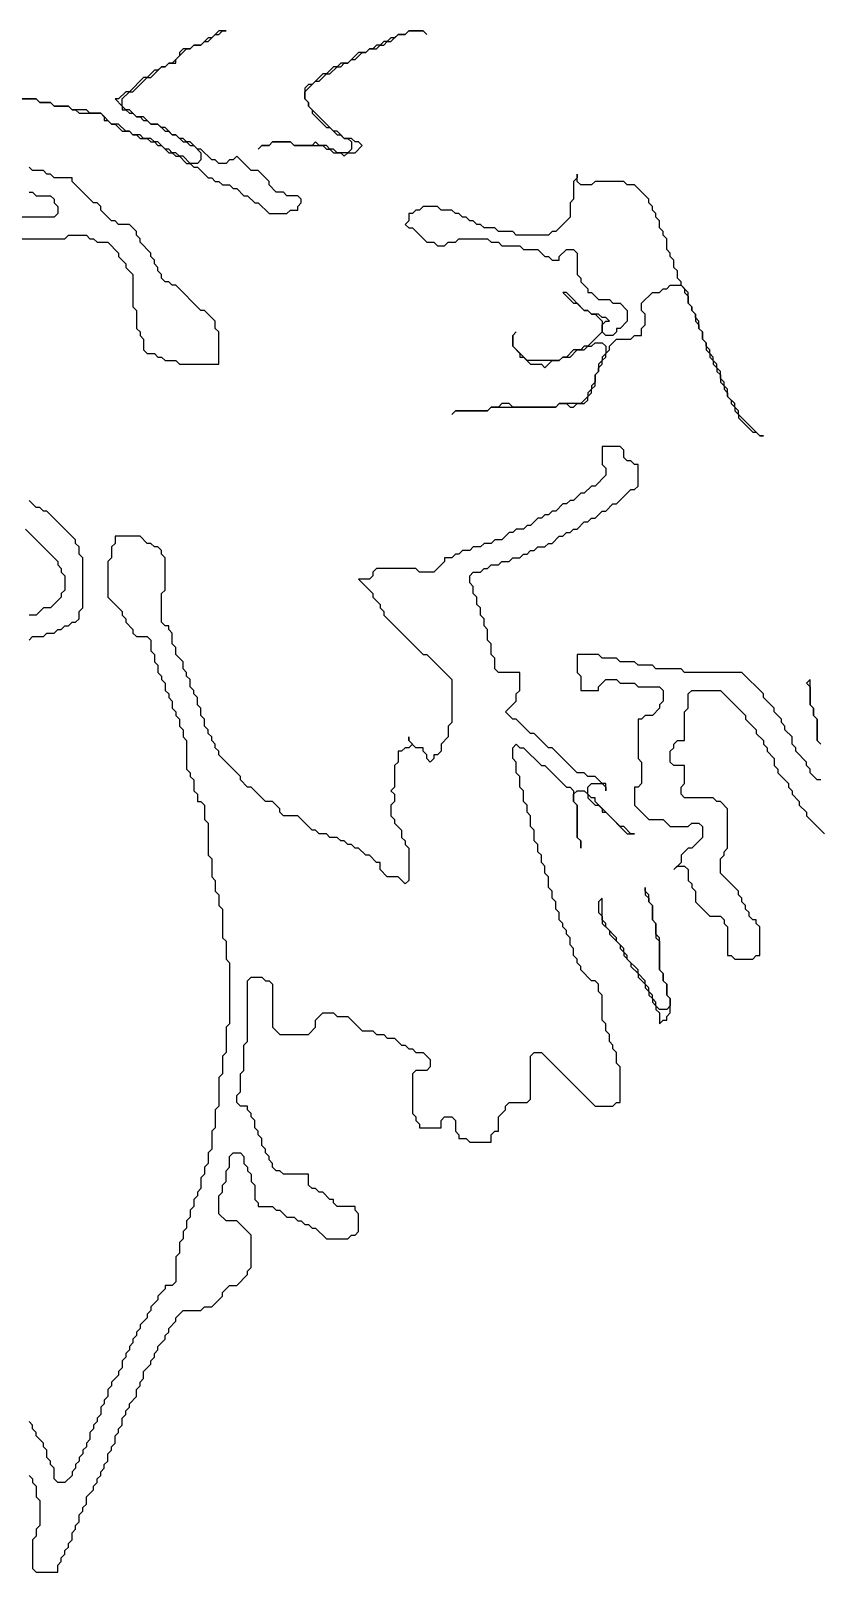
# Model space of a CAD drawing. Header units: metres. Extents: x 0 to 500, y 0 to 703.
# Drawn here: x 374.3 to 401.9, y 8.5 to 62.2 of the extents above; entities that cross this region are included whole.
import ezdxf

# ---------------------------------------------------------------- set-up
doc = ezdxf.new("R2010")
doc.units = ezdxf.units.M

msp = doc.modelspace()

# ---------------------------------------------------------------- linework, layer by layer
for points in [[(373.5, 59.875), (374.5, 59.875), (374.625, 59.75), (375, 59.75), (375.125, 59.625), (375.625, 59.625), (375.75, 59.5), (375.875, 59.5), (376, 59.375), (376.75, 59.375), (376.875, 59.25), (376.875, 59.125), (377, 59.125), (377.125, 59), (377.25, 59), (377.5, 58.75), (377.75, 58.75), (377.875, 58.625), (378, 58.625), (378.125, 58.5), (378.375, 58.5), (378.5, 58.375), (378.625, 58.375), (378.75, 58.25), (378.875, 58.25), (379.125, 58), (379.25, 58), (379.375, 57.875), (379.5, 57.875), (379.75, 57.625), (379.875, 57.625), (380, 57.5), (380.125, 57.5), (380.5, 57.125), (380.625, 57.125), (380.75, 57), (380.875, 57), (381, 56.875), (381.25, 56.875), (381.375, 56.75), (381.5, 56.75), (381.75, 56.5), (381.875, 56.5), (382.125, 56.25), (382.25, 56.25), (382.625, 55.875), (383.25, 55.875), (383.375, 56), (383.625, 56), (383.625, 56.125), (383.75, 56.25), (383.75, 56.375), (383.625, 56.5), (383.25, 56.5), (383.125, 56.625), (382.875, 56.625), (382.625, 56.875), (382.625, 57), (382.25, 57.375), (382, 57.375), (381.5, 57.875), (381.375, 57.75), (381.25, 57.75), (381.125, 57.625), (380.875, 57.625), (380.75, 57.75), (380.625, 57.75), (380.25, 58.125), (380.125, 58.125), (379.875, 58.375), (379.75, 58.375), (379.625, 58.5), (379.5, 58.5), (379.375, 58.625), (379.25, 58.625), (379, 58.875), (378.875, 58.875), (378.75, 59), (378.5, 59), (378.25, 59.25), (378, 59.25), (377.75, 59.5), (377.625, 59.5), (377.5, 59.625), (377.5, 59.875), (377.75, 60.125), (377.875, 60.125), (378.375, 60.625), (378.5, 60.625), (378.875, 61), (379, 61), (379.125, 61.125), (379.375, 61.125), (379.375, 61.25), (379.75, 61.625), (379.875, 61.625), (380, 61.75), (380.25, 61.75), (380.375, 61.875), (380.5, 61.875), (380.75, 62.125), (380.875, 62.125), (381, 62.25), (381.125, 62.25), (380.875, 62.25), (380.625, 62), (380.5, 62), (380.25, 61.75), (380, 61.75), (379.875, 61.625), (379.625, 61.625), (379.5, 61.5), (379.5, 61.375), (379.25, 61.125), (379.125, 61.125), (379, 61), (378.875, 61), (378.75, 60.875), (378.625, 60.875), (378.375, 60.625), (378.25, 60.625), (377.75, 60.125), (377.625, 60.125), (377.375, 59.875), (377.25, 59.875), (377.5, 59.625), (377.5, 59.5), (377.625, 59.5), (377.75, 59.375), (377.875, 59.375), (378, 59.25), (378.125, 59.25), (378.25, 59.125), (378.375, 59.125), (378.5, 59), (378.75, 59), (379, 58.75), (379.125, 58.75), (379.25, 58.625), (379.375, 58.625), (379.625, 58.375), (379.75, 58.375), (379.875, 58.25), (380, 58.25), (380.25, 58), (380.25, 57.75), (380.125, 57.625), (379.875, 57.625), (379.625, 57.875), (379.5, 57.875), (379.375, 58), (379.25, 58), (379.125, 58.125), (379, 58.125), (378.75, 58.375), (378.625, 58.375), (378.5, 58.5), (378.25, 58.5), (378.125, 58.625), (377.875, 58.625), (377.75, 58.75), (377.625, 58.75), (377.375, 59), (377.125, 59), (376.75, 59.375), (376.375, 59.375), (376.25, 59.5), (375.75, 59.5), (375.625, 59.625), (375.125, 59.625), (375, 59.75), (374.625, 59.75), (374.5, 59.875), (373.875, 59.875)], [(371.875, 55), (375.5, 55), (375.625, 55.125), (376.25, 55.125), (376.375, 55), (376.5, 55), (376.625, 54.875), (377, 54.875), (377.375, 54.5), (377.375, 54.375), (377.625, 54.125), (377.625, 54), (377.875, 53.75), (377.875, 52.625), (378, 52.5), (378, 51.875), (378.125, 51.75), (378.125, 51.625), (378.25, 51.5), (378.25, 51.125), (378.375, 51), (378.625, 51), (378.75, 50.875), (378.875, 50.875), (379, 50.75), (379.375, 50.75), (379.5, 50.625), (380.875, 50.625), (380.875, 51.75), (380.75, 51.875), (380.75, 52.125), (380.375, 52.5), (380.25, 52.5), (379.375, 53.375), (379.25, 53.375), (379.125, 53.5), (379, 53.5), (378.875, 53.625), (378.875, 53.75), (378.75, 53.875), (378.75, 54), (378.625, 54.125), (378.625, 54.25), (378.5, 54.375), (378.5, 54.5), (378.125, 54.875), (378.125, 55), (378, 55.125), (378, 55.25), (377.75, 55.5), (377.375, 55.5), (377.25, 55.625), (377.125, 55.625), (376.75, 56), (376.75, 56.125), (376.625, 56.25), (376.5, 56.25), (375.75, 57), (375.75, 57.125), (375.125, 57.125), (375, 57.25), (374.875, 57.25), (374.75, 57.375), (374.375, 57.375), (374.25, 57.5)], [(374.25, 56.625), (374.375, 56.625), (374.5, 56.5), (375, 56.5), (375.125, 56.375), (375.125, 56.25), (375.25, 56.125), (375.25, 55.875), (375.125, 55.75), (372.5, 55.75)], [(374.25, 11.875), (374.375, 11.75), (374.375, 11.625), (374.5, 11.5), (374.5, 11.125), (374.625, 11), (374.625, 10.125), (374.5, 10), (374.5, 9.75), (374.375, 9.625), (374.375, 8.625), (374.5, 8.5), (375.25, 8.5), (375.25, 8.75), (375.375, 8.875), (375.375, 9), (375.5, 9.125), (375.5, 9.25), (375.625, 9.375), (375.625, 9.5), (375.75, 9.625), (375.75, 9.875), (375.875, 10), (375.875, 10.125), (376, 10.25), (376, 10.5), (376.125, 10.625), (376.125, 10.75), (376.25, 10.875), (376.25, 11.125), (376.5, 11.375), (376.5, 11.5), (376.625, 11.625), (376.625, 11.75), (376.75, 11.875), (376.75, 12), (376.875, 12.125), (376.875, 12.25), (377, 12.375), (377, 12.625), (377.125, 12.75), (377.125, 12.875), (377.25, 13), (377.25, 13.25), (377.375, 13.375), (377.375, 13.5), (377.5, 13.625), (377.5, 13.875), (377.625, 14), (377.625, 14.125), (377.75, 14.25), (377.75, 14.375), (378, 14.625), (378, 14.875), (378.125, 15), (378.125, 15.125), (378.25, 15.25), (378.25, 15.5), (378.5, 15.75), (378.5, 15.875), (378.625, 16), (378.625, 16.125), (378.75, 16.25), (378.75, 16.375), (379, 16.625), (379, 16.75), (379.125, 16.875), (379.125, 17), (379.375, 17.25), (379.375, 17.375), (379.625, 17.625), (380.25, 17.625), (380.375, 17.75), (380.625, 17.75), (381, 18.125), (381, 18.25), (381.25, 18.5), (381.5, 18.5), (381.875, 18.875), (381.875, 19), (382, 19.125), (382, 20.25), (381.5, 20.75), (381.125, 20.75), (380.875, 21), (380.875, 21.625), (381, 21.75), (381, 22), (381.125, 22.125), (381.125, 22.5), (381.25, 22.625), (381.25, 23), (381.375, 23.125), (381.625, 23.125), (381.75, 23), (381.75, 22.75), (381.875, 22.625), (381.875, 22.5), (382, 22.375), (382, 22.125), (382.125, 22), (382.125, 21.5), (382.25, 21.375), (382.25, 21.25), (382.75, 21.25), (382.875, 21.125), (383, 21.125), (383.25, 20.875), (383.5, 20.875), (383.625, 20.75), (383.75, 20.75), (383.875, 20.625), (384, 20.625), (384.125, 20.5), (384.25, 20.5), (384.625, 20.125), (385.375, 20.125), (385.5, 20.25), (385.625, 20.25), (385.75, 20.375), (385.75, 21), (385.625, 21.125), (385.625, 21.25), (385, 21.25), (384.875, 21.375), (384.875, 21.5), (384.75, 21.5), (384.5, 21.75), (384.375, 21.75), (384.25, 21.875), (384.125, 21.875), (384, 22), (384, 22.375), (383.125, 22.375), (383, 22.5), (382.875, 22.5), (382.75, 22.625), (382.75, 22.75), (382.625, 22.875), (382.625, 23), (382.5, 23.125), (382.5, 23.25), (382.375, 23.375), (382.375, 23.625), (382.25, 23.75), (382.25, 23.875), (382.125, 24), (382.125, 24.25), (382, 24.375), (382, 24.5), (381.875, 24.625), (381.875, 24.75), (381.625, 24.75), (381.5, 24.875), (381.5, 25.125), (381.625, 25.25), (381.625, 25.875), (381.75, 26), (381.75, 26.875), (381.875, 27), (381.875, 29.125), (382, 29.25), (382.375, 29.25), (382.5, 29.125), (382.625, 29.125), (382.75, 29), (382.75, 27.5), (383, 27.25), (384, 27.25), (384.25, 27.5), (384.25, 27.75), (384.5, 28), (384.875, 28), (385, 27.875), (385.375, 27.875), (385.875, 27.375), (386.25, 27.375), (386.375, 27.25), (386.625, 27.25), (386.75, 27.125), (387, 27.125), (387.25, 26.875), (387.375, 26.875), (387.5, 26.75), (387.625, 26.75), (387.75, 26.625), (388, 26.625), (388.25, 26.375), (388.25, 26.125), (388.125, 26), (387.75, 26), (387.625, 25.875), (387.625, 24.5), (387.75, 24.375), (387.75, 24.25), (387.875, 24.125), (387.875, 24), (388.625, 24), (388.625, 24.25), (388.75, 24.375), (389, 24.375), (389.125, 24.25), (389.125, 23.875), (389.25, 23.75), (389.25, 23.625), (389.5, 23.625), (389.625, 23.5), (390.375, 23.5), (390.375, 23.75), (390.5, 23.875), (390.625, 23.875), (390.625, 24.375), (390.875, 24.625), (390.875, 24.75), (391, 24.875), (391.625, 24.875), (391.75, 25), (391.75, 26.5), (391.875, 26.625), (392.125, 26.625), (394, 24.75), (394.625, 24.75), (394.75, 24.875), (394.875, 24.875), (394.875, 26.125), (394.75, 26.25), (394.75, 26.625), (394.625, 26.75), (394.625, 26.875), (394.5, 27), (394.5, 27.25), (394.375, 27.375), (394.375, 27.625), (394.25, 27.75), (394.25, 28.625), (394.125, 28.75), (394.125, 29), (394, 29.125), (393.875, 29.125), (393.5, 29.5), (393.5, 29.625), (393.375, 29.75), (393.375, 29.875), (393.25, 30), (393.25, 30.25), (393.125, 30.375), (393.125, 30.625), (393, 30.75), (393, 30.875), (392.875, 31), (392.875, 31.125), (392.75, 31.25), (392.75, 31.5), (392.625, 31.625), (392.625, 31.875), (392.5, 32), (392.5, 32.25), (392.375, 32.375), (392.375, 32.75), (392.25, 32.875), (392.25, 33.125), (392.125, 33.25), (392.125, 33.5), (392, 33.625), (392, 33.875), (391.875, 34), (391.875, 34.375), (391.75, 34.5), (391.75, 34.875), (391.625, 35), (391.625, 35.25), (391.5, 35.375), (391.5, 35.75), (391.375, 35.875), (391.375, 36.25), (391.25, 36.375), (391.25, 36.75), (391.125, 36.875), (391.125, 37.25), (391.25, 37.375), (391.375, 37.25), (391.5, 37.25), (392.125, 36.625), (392.25, 36.625), (393, 35.875), (393.125, 35.875), (393.25, 35.75), (393.25, 35.375), (393.375, 35.25), (393.375, 34.125), (393.5, 34), (393.5, 33.75), (393.5, 34), (393.375, 34.125), (393.375, 35.25), (393.25, 35.375), (393.25, 35.625), (393.375, 35.75), (393.625, 35.75), (393.75, 35.625), (393.75, 35.5), (394, 35.25), (394.125, 35.25), (394.25, 35.125), (394.25, 35), (394.375, 35), (395.125, 34.25), (395.375, 34.25), (395.25, 34.25), (395, 34.5), (394.875, 34.5), (394, 35.375), (394, 35.5), (393.875, 35.5), (393.75, 35.625), (393.75, 35.875), (393.875, 36), (394.25, 36), (394.375, 35.875), (394.375, 35.75), (394.375, 36), (394.25, 36), (394, 36.25), (393.75, 36.25), (393.625, 36.375), (393.375, 36.375), (392.5, 37.25), (392.375, 37.25), (391.875, 37.75), (391.75, 37.75), (391.25, 38.25), (391.125, 38.25), (390.875, 38.5), (391.25, 38.875), (391.25, 39.125), (391.375, 39.25), (391.375, 39.875), (390.625, 39.875), (390.5, 40), (390.5, 40.375), (390.375, 40.5), (390.375, 40.875), (390.25, 41), (390.25, 41.375), (390.125, 41.5), (390.125, 41.75), (390, 41.875), (390, 42.125), (389.875, 42.25), (389.875, 42.5), (389.75, 42.625), (389.75, 42.875), (389.625, 43), (389.625, 43.25), (389.75, 43.375), (390, 43.375), (390.125, 43.5), (390.25, 43.5), (390.375, 43.625), (390.625, 43.625), (390.75, 43.75), (391, 43.75), (391.125, 43.875), (391.375, 43.875), (391.5, 44), (391.625, 44), (391.75, 44.125), (391.875, 44.125), (392, 44.25), (392.25, 44.25), (392.375, 44.375), (392.5, 44.375), (392.75, 44.625), (392.875, 44.625), (393, 44.75), (393.125, 44.75), (393.25, 44.875), (393.375, 44.875), (393.625, 45.125), (393.75, 45.125), (393.875, 45.25), (394, 45.25), (394.25, 45.5), (394.375, 45.5), (394.625, 45.75), (394.75, 45.75), (395.25, 46.25), (395.375, 46.25), (395.5, 46.375), (395.5, 47.125), (395.375, 47.125), (395.25, 47.25), (395.125, 47.25), (395, 47.375), (395, 47.625), (394.875, 47.75), (394.25, 47.75), (394.25, 47.125), (394.375, 47), (394.375, 46.75), (394, 46.375), (393.875, 46.375), (393.625, 46.125), (393.5, 46.125), (393.25, 45.875), (393.125, 45.875), (393, 45.75), (392.875, 45.75), (392.625, 45.5), (392.5, 45.5), (392.375, 45.375), (392.25, 45.375), (392.125, 45.25), (392, 45.25), (391.75, 45), (391.625, 45), (391.5, 44.875), (391.25, 44.875), (391.125, 44.75), (391, 44.75), (390.75, 44.5), (390.5, 44.5), (390.375, 44.375), (390.125, 44.375), (390, 44.25), (389.75, 44.25), (389.625, 44.125), (389.375, 44.125), (389.25, 44), (389.125, 44), (389, 43.875), (388.75, 43.875), (388.75, 43.75), (388.375, 43.375), (387.875, 43.375), (387.75, 43.5), (386.375, 43.5), (386.25, 43.375), (386.25, 43.25), (386.125, 43.125), (385.75, 43.125), (386.25, 42.625), (386.25, 42.5), (386.5, 42.25), (386.5, 42.125), (386.625, 42), (386.625, 41.875), (388, 40.5), (388.125, 40.5), (389, 39.625), (389, 38.125), (388.875, 38), (388.875, 37.625), (388.625, 37.375), (388.625, 37.125), (388.5, 37), (388.375, 37), (388.375, 36.875), (388.25, 36.75), (388.125, 36.875), (388.125, 37), (388, 37.125), (388, 37.25), (387.75, 37.25), (387.5, 37.5), (387.5, 37.625), (387.5, 37.5), (387.625, 37.375), (387.5, 37.25), (387.375, 37.25), (387.25, 37.125), (387.125, 37.125), (387.125, 36.75), (387, 36.625), (387, 35.875), (386.875, 35.75), (387, 35.625), (387, 35.375), (386.875, 35.25), (386.875, 34.875), (387, 34.75), (387, 34.625), (387.25, 34.375), (387.25, 34.125), (387.375, 34), (387.375, 33.875), (387.5, 33.75), (387.5, 32.625), (387.375, 32.5), (387.125, 32.75), (386.75, 32.75), (386.5, 33), (386.5, 33.25), (386.375, 33.25), (386.125, 33.5), (386, 33.5), (385.75, 33.75), (385.625, 33.75), (385.5, 33.875), (385.375, 33.875), (385.25, 34), (385.125, 34), (385, 34.125), (384.75, 34.125), (384.625, 34.25), (384.375, 34.25), (384.25, 34.375), (384.125, 34.375), (383.625, 34.875), (383.125, 34.875), (383, 35), (383, 35.125), (382.75, 35.375), (382.5, 35.375), (382, 35.875), (381.875, 35.875), (381.625, 36.125), (381.625, 36.25), (380.875, 37), (380.875, 37.125), (380.75, 37.25), (380.75, 37.375), (380.625, 37.5), (380.625, 37.625), (380.5, 37.75), (380.5, 37.875), (380.375, 38), (380.375, 38.25), (380.25, 38.375), (380.25, 38.625), (380.125, 38.75), (380.125, 39), (380, 39.125), (380, 39.25), (379.875, 39.375), (379.875, 39.625), (379.75, 39.75), (379.75, 39.875), (379.625, 40), (379.625, 40.25), (379.375, 40.5), (379.375, 40.75), (379.25, 40.875), (379.25, 41.25), (379.125, 41.375), (379.125, 41.5), (379, 41.5), (378.875, 41.625), (378.875, 42.625), (379, 42.75), (379, 43.875), (378.875, 44), (378.875, 44.125), (378.75, 44.25), (378.625, 44.25), (378.5, 44.375), (378.375, 44.375), (378.125, 44.625), (377.25, 44.625), (377.25, 44.375), (377.125, 44.25), (377.125, 43.875), (377, 43.75), (377, 42.5), (377.5, 42), (377.5, 41.875), (377.625, 41.75), (377.625, 41.625), (377.875, 41.375), (377.875, 41.25), (378, 41.125), (378.375, 41.125), (378.5, 41), (378.5, 40.625), (378.625, 40.5), (378.625, 40.25), (378.75, 40.125), (378.75, 39.875), (378.875, 39.75), (378.875, 39.625), (379, 39.5), (379, 39.25), (379.125, 39.125), (379.125, 39), (379.25, 38.875), (379.25, 38.625), (379.375, 38.5), (379.375, 38.375), (379.5, 38.25), (379.5, 38), (379.625, 37.875), (379.625, 37.625), (379.75, 37.5), (379.75, 36.5), (379.875, 36.375), (379.875, 36.25), (380, 36.125), (380, 35.75), (380.125, 35.625), (380.125, 35.375), (380.25, 35.375), (380.375, 35.25), (380.375, 34.75), (380.5, 34.625), (380.5, 33.5), (380.625, 33.375), (380.625, 32.75), (380.75, 32.625), (380.75, 32.25), (380.875, 32.125), (380.875, 31.75), (381, 31.625), (381, 30.625), (381.125, 30.5), (381.125, 29.875), (381.25, 29.75), (381.25, 27.625), (381.125, 27.5), (381.125, 26.625), (381, 26.5), (381, 25.875), (380.875, 25.75), (380.875, 24.75), (380.75, 24.625), (380.75, 24), (380.625, 23.875), (380.625, 23.25), (380.5, 23.125), (380.5, 22.75), (380.375, 22.625), (380.375, 22.375), (380.25, 22.25), (380.25, 21.875), (380.125, 21.75), (380.125, 21.625), (380, 21.5), (380, 21.25), (379.875, 21.125), (379.875, 20.875), (379.75, 20.75), (379.75, 20.5), (379.625, 20.375), (379.625, 20.125), (379.5, 20), (379.5, 19.625), (379.375, 19.5), (379.375, 18.625), (379.25, 18.5), (379, 18.5), (379, 18.375), (378.75, 18.125), (378.75, 18), (378.5, 17.75), (378.5, 17.625), (378.375, 17.5), (378.375, 17.375), (378.125, 17.125), (378.125, 17), (378, 16.875), (378, 16.75), (377.875, 16.625), (377.875, 16.5), (377.75, 16.375), (377.75, 16.25), (377.625, 16.125), (377.625, 16), (377.5, 15.875), (377.5, 15.625), (377.375, 15.5), (377.375, 15.375), (377.125, 15.125), (377.125, 15), (377, 14.875), (377, 14.625), (376.875, 14.5), (376.875, 14.375), (376.75, 14.25), (376.75, 14), (376.625, 13.875), (376.625, 13.75), (376.5, 13.625), (376.5, 13.5), (376.375, 13.375), (376.375, 13.125), (376.25, 13), (376.25, 12.875), (376.125, 12.75), (376.125, 12.625), (376, 12.5), (376, 12.375), (375.875, 12.25), (375.875, 12.125), (375.75, 12), (375.75, 11.875), (375.5, 11.625), (375.25, 11.625), (375.125, 11.75), (375.125, 12.125), (375, 12.25), (375, 12.375), (374.875, 12.5), (374.875, 12.75), (374.75, 12.875), (374.75, 13), (374.5, 13.25), (374.5, 13.375), (374.375, 13.5), (374.375, 13.625), (374.25, 13.75)], [(374.25, 41), (374.375, 41.125), (374.75, 41.125), (374.875, 41.25), (375.125, 41.25), (375.25, 41.375), (375.375, 41.375), (375.5, 41.5), (375.625, 41.5), (375.75, 41.625), (375.875, 41.625), (376, 41.75), (376, 42), (376.125, 42.125), (376.125, 43.875), (376, 44), (376, 44.25), (375.875, 44.375), (375.875, 44.5), (374.875, 45.5), (374.75, 45.5), (374.625, 45.625), (374.5, 45.625), (374.25, 45.875)], [(374.125, 44.875), (375.25, 43.75), (375.25, 43.625), (375.375, 43.5), (375.375, 43.375), (375.5, 43.25), (375.5, 42.75), (375.375, 42.625), (375.375, 42.5), (375, 42.125), (374.75, 42.125), (374.5, 41.875), (374.25, 41.875)], [(401.875, 36.125), (401.75, 36.125), (401.5, 36.375), (401.5, 36.5), (401.375, 36.625), (401.375, 36.75), (401, 37.125), (401, 37.25), (400.875, 37.375), (400.875, 37.625), (400.625, 37.875), (400.625, 38), (400.5, 38.125), (400.5, 38.25), (400.25, 38.5), (400.25, 38.625), (399.875, 39), (399.875, 39.125), (399.125, 39.875), (397.125, 39.875), (397, 40), (396.125, 40), (396, 40.125), (395.5, 40.125), (395.375, 40.25), (394.875, 40.25), (394.75, 40.375), (394.25, 40.375), (394.125, 40.5), (393.375, 40.5), (393.375, 39.875), (393.5, 39.75), (393.5, 39.25), (394.125, 39.25), (394.125, 39.375), (394.375, 39.625), (394.75, 39.625), (394.875, 39.5), (395.375, 39.5), (395.5, 39.375), (396.25, 39.375), (396.375, 39.25), (396.375, 38.875), (396.25, 38.75), (396.25, 38.625), (396, 38.375), (395.75, 38.375), (395.625, 38.25), (395.5, 38.25), (395.5, 36.875), (395.625, 36.75), (395.625, 36), (395.5, 35.875), (395.375, 35.875), (395.375, 35.25), (395.875, 34.75), (396.375, 34.75), (396.625, 34.5), (397.25, 34.5), (397.375, 34.625), (397.625, 34.625), (397.75, 34.5), (397.75, 34.125), (397.375, 33.75), (397.25, 33.75), (397, 33.5), (397, 33.25), (396.75, 33), (396.875, 33.125), (397.125, 33.125), (397.25, 33), (397.25, 32.625), (397.375, 32.5), (397.375, 32.375), (397.5, 32.25), (397.5, 31.875), (398, 31.375), (398.375, 31.375), (398.5, 31.25), (398.5, 31.125), (398.625, 31), (398.625, 30), (398.75, 30), (398.875, 29.875), (399.5, 29.875), (399.625, 30), (399.75, 30), (399.75, 31), (399.625, 31.125), (399.625, 31.25), (399.5, 31.25), (399.375, 31.375), (399.375, 31.5), (399.25, 31.625), (399.25, 31.75), (399.125, 31.875), (399.125, 32), (399, 32.125), (399, 32.25), (398.375, 32.875), (398.375, 33.375), (398.5, 33.5), (398.5, 33.625), (398.625, 33.75), (398.625, 35.125), (398.375, 35.375), (398.25, 35.375), (398.125, 35.5), (397.125, 35.5), (397, 35.625), (397, 35.875), (397.125, 36), (397.125, 36.625), (396.75, 36.625), (396.625, 36.75), (396.625, 37.125), (396.75, 37.25), (396.75, 37.375), (396.875, 37.5), (397.125, 37.5), (397.125, 38.5), (397.25, 38.625), (397.25, 39.125), (397.375, 39.25), (398.375, 39.25), (399.25, 38.375), (399.25, 38.25), (399.625, 37.875), (399.625, 37.75), (399.875, 37.5), (399.875, 37.375), (400, 37.25), (400, 37.125), (400.25, 36.875), (400.25, 36.625), (400.375, 36.5), (400.375, 36.375), (400.75, 36), (400.75, 35.875), (400.875, 35.75), (400.875, 35.625), (401.125, 35.375), (401.125, 35.25), (401.375, 35), (401.375, 34.875), (402, 34.25)], [(401.875, 37.375), (401.75, 37.5), (401.75, 38.25), (401.625, 38.375), (401.625, 38.625), (401.5, 38.75), (401.5, 39.625), (401.375, 39.5), (401.5, 39.375), (401.5, 38.75), (401.625, 38.625), (401.625, 38.375), (401.75, 38.25), (401.75, 37.5), (401.875, 37.375)]]:
    msp.add_lwpolyline(points)
for points in [[(387.5, 62.25), (387.375, 62.125), (387.125, 62.125), (387, 62), (386.875, 62), (386.75, 61.875), (386.625, 61.875), (386.5, 61.75), (386.375, 61.75), (386.25, 61.625), (386.125, 61.625), (386, 61.5), (385.75, 61.5), (385.375, 61.125), (385.125, 61.125), (385, 61), (384.875, 61), (384.625, 60.75), (384.5, 60.75), (384.125, 60.375), (384, 60.375), (383.875, 60.25), (383.875, 59.875), (384, 59.75), (384, 59.625), (384.125, 59.5), (384.125, 59.375), (384.625, 58.875), (384.75, 58.875), (385, 58.625), (385.125, 58.625), (385.25, 58.5), (385.375, 58.5), (385.5, 58.375), (385.5, 58.125), (385.375, 58), (385, 58), (384.875, 58.125), (384.75, 58.125), (384.625, 58.25), (384.375, 58.25), (384.25, 58.375), (384.125, 58.25), (383.5, 58.25), (383.375, 58.375), (382.75, 58.375), (382.625, 58.25), (382.375, 58.25), (382.25, 58.125), (382.375, 58.25), (382.625, 58.25), (382.75, 58.375), (383.375, 58.375), (383.5, 58.25), (384.5, 58.25), (384.625, 58.125), (384.75, 58.125), (384.875, 58), (385.125, 58), (385.25, 57.875), (385.375, 58), (385.625, 58), (385.875, 58.25), (385.75, 58.375), (385.625, 58.375), (385.5, 58.5), (385.25, 58.5), (385, 58.75), (384.875, 58.75), (384, 59.625), (384, 59.75), (383.875, 59.875), (383.875, 60.125), (384.25, 60.5), (384.375, 60.5), (384.625, 60.75), (384.75, 60.75), (385, 61), (385.125, 61), (385.25, 61.125), (385.375, 61.125), (385.5, 61.25), (385.625, 61.25), (385.875, 61.5), (386, 61.5), (386.125, 61.625), (386.375, 61.625), (386.5, 61.75), (386.625, 61.75), (386.75, 61.875), (386.875, 61.875), (387.125, 62.125), (387.375, 62.125), (387.5, 62.25), (388, 62.25), (388.125, 62.125), (388, 62.25)], [(393.375, 57.25), (393.375, 57.125), (393.25, 57), (393.25, 56.375), (393.125, 56.25), (393.125, 55.75), (392.625, 55.25), (392.5, 55.25), (392.375, 55.125), (391.25, 55.125), (391.125, 55.25), (390.625, 55.25), (390.5, 55.375), (390.125, 55.375), (390, 55.5), (389.875, 55.5), (389.75, 55.625), (389.625, 55.625), (389.5, 55.75), (389.375, 55.75), (389.25, 55.875), (389.125, 55.875), (389, 56), (388.625, 56), (388.5, 56.125), (388, 56.125), (387.875, 56), (387.75, 56), (387.625, 55.875), (387.5, 55.875), (387.5, 55.625), (387.375, 55.5), (387.5, 55.375), (387.625, 55.375), (388.125, 54.875), (388.375, 54.875), (388.5, 54.75), (388.75, 54.75), (388.875, 54.875), (389.125, 54.875), (389.25, 55), (390.25, 55), (390.375, 54.875), (390.625, 54.875), (390.75, 54.75), (391.375, 54.75), (391.5, 54.625), (392, 54.625), (392.25, 54.375), (392.375, 54.375), (392.5, 54.25), (392.75, 54.25), (392.75, 54.375), (393, 54.625), (393.25, 54.625), (393.375, 54.5), (393.375, 53.75), (393.5, 53.625), (393.5, 53.5), (393.75, 53.25), (393.75, 53.125), (393.875, 53.125), (394.125, 52.875), (394.5, 52.875), (394.625, 52.75), (394.875, 52.75), (395.125, 52.5), (395.125, 52.125), (394.875, 51.875), (394.75, 51.875), (394.75, 51.75), (394.625, 51.625), (394.375, 51.625), (394.25, 51.75), (394.25, 52), (394.375, 52.125), (394.5, 52.125), (394.375, 52.25), (394.25, 52.25), (394.125, 52.375), (393.875, 52.375), (393.75, 52.5), (393.625, 52.5), (393, 53.125), (392.875, 53.125), (393.25, 52.75), (393.375, 52.75), (393.625, 52.5), (393.75, 52.5), (393.875, 52.375), (394, 52.375), (394.25, 52.125), (394.25, 51.75), (393.75, 51.25), (393.625, 51.25), (393.5, 51.125), (393.25, 51.125), (393, 50.875), (392.875, 50.875), (392.75, 50.75), (391.625, 50.75), (391.125, 51.25), (391.125, 51.625), (391.25, 51.75), (391.125, 51.625), (391.125, 51.25), (391.375, 51), (391.375, 50.875), (391.5, 50.875), (391.75, 50.625), (392.125, 50.625), (392.25, 50.5), (392.5, 50.75), (392.75, 50.75), (392.875, 50.875), (393.125, 50.875), (393.375, 51.125), (393.625, 51.125), (393.75, 51.25), (393.875, 51.25), (394, 51.375), (394.25, 51.375), (394.375, 51.25), (394.375, 51), (394.25, 50.875), (394.25, 50.75), (394.125, 50.625), (394.125, 50.375), (394, 50.25), (394, 50), (393.875, 49.875), (393.875, 49.75), (393.75, 49.625), (393.75, 49.5), (393.5, 49.25), (392.75, 49.25), (392.625, 49.125), (391.125, 49.125), (391, 49.25), (390.75, 49.25), (390.625, 49.125), (390.375, 49.125), (390.25, 49), (389.125, 49), (389, 48.875), (389.125, 49), (390.25, 49), (390.375, 49.125), (392.625, 49.125), (392.75, 49.25), (393, 49.25), (393.125, 49.125), (393.25, 49.125), (393.375, 49.25), (393.625, 49.25), (393.75, 49.375), (393.75, 49.5), (393.875, 49.625), (393.875, 49.75), (394, 49.875), (394, 50.25), (394.125, 50.375), (394.125, 50.5), (394.25, 50.625), (394.25, 50.75), (394.375, 50.875), (394.375, 51), (394.5, 51.125), (394.5, 51.25), (394.75, 51.5), (395.25, 51.5), (395.375, 51.625), (395.625, 51.625), (395.625, 51.875), (395.75, 52), (395.75, 52.375), (395.625, 52.5), (395.625, 52.75), (396, 53.125), (396.25, 53.125), (396.375, 53.25), (396.5, 53.25), (396.625, 53.375), (397, 53.375), (397.125, 53.25), (397.125, 53.125), (397.25, 53), (397.25, 52.75), (397.375, 52.625), (397.375, 52.5), (397.5, 52.375), (397.5, 52.125), (397.625, 52), (397.625, 51.875), (397.75, 51.75), (397.75, 51.5), (397.875, 51.375), (397.875, 51.125), (398, 51), (398, 50.875), (398.125, 50.75), (398.125, 50.625), (398.25, 50.5), (398.25, 50.375), (398.375, 50.25), (398.375, 50), (398.5, 49.875), (398.5, 49.75), (398.625, 49.625), (398.625, 49.5), (398.75, 49.375), (398.75, 49.25), (398.875, 49.125), (398.875, 49), (399, 48.875), (399, 48.75), (399.5, 48.25), (399.625, 48.25), (399.75, 48.125), (399.875, 48.125), (399.75, 48.125), (399, 48.875), (399, 49), (398.875, 49.125), (398.875, 49.25), (398.625, 49.5), (398.625, 49.75), (398.5, 49.875), (398.5, 50), (398.375, 50.125), (398.375, 50.375), (398.25, 50.5), (398.25, 50.625), (398.125, 50.75), (398.125, 50.875), (398, 51), (398, 51.125), (397.875, 51.25), (397.875, 51.375), (397.75, 51.5), (397.75, 51.75), (397.625, 51.875), (397.625, 52.125), (397.5, 52.25), (397.5, 52.375), (397.375, 52.5), (397.375, 52.625), (397.25, 52.75), (397.25, 53.125), (397, 53.375), (397, 53.5), (396.875, 53.625), (396.875, 53.875), (396.75, 54), (396.75, 54.25), (396.625, 54.375), (396.625, 54.5), (396.5, 54.625), (396.5, 55), (396.375, 55.125), (396.375, 55.25), (396.25, 55.375), (396.25, 55.625), (396.125, 55.75), (396.125, 55.875), (396, 56), (396, 56.125), (395.875, 56.25), (395.875, 56.375), (395.375, 56.875), (395.125, 56.875), (395, 57), (394, 57), (393.875, 56.875), (393.5, 56.875), (393.375, 57)], [(395.75, 32.375), (395.75, 32.125), (395.875, 32), (395.875, 31.875), (396, 31.75), (396, 31.25), (396.125, 31.125), (396.125, 30.625), (396.25, 30.5), (396.25, 29.5), (396.375, 29.375), (396.375, 29.125), (396.5, 29), (396.5, 28.625), (396.625, 28.5), (396.625, 28.25), (396.5, 28.125), (396.25, 28.125), (396.125, 28.25), (396.125, 28.375), (396, 28.5), (396, 28.625), (395.875, 28.75), (395.875, 28.875), (395.75, 29), (395.75, 29.125), (395.5, 29.375), (395.5, 29.5), (395.125, 29.875), (395.125, 30), (395, 30.125), (395, 30.25), (394.75, 30.5), (394.75, 30.625), (394.375, 31), (394.375, 31.125), (394.25, 31.25), (394.25, 32), (394.125, 31.875), (394.125, 31.5), (394.25, 31.375), (394.25, 31.125), (394.5, 30.875), (394.5, 30.75), (394.875, 30.375), (394.875, 30.25), (395, 30.125), (395, 30), (395.25, 29.75), (395.25, 29.625), (395.5, 29.375), (395.5, 29.25), (395.75, 29), (395.75, 28.875), (395.875, 28.75), (395.875, 28.625), (396, 28.5), (396, 28.375), (396.125, 28.25), (396.125, 28.125), (396.25, 28), (396.25, 27.625), (396.375, 27.75), (396.5, 27.75), (396.5, 27.875), (396.625, 28), (396.625, 28.5), (396.5, 28.625), (396.5, 29), (396.375, 29.125), (396.375, 29.375), (396.25, 29.5), (396.25, 30.625), (396.125, 30.75), (396.125, 31.125), (396, 31.25), (396, 31.75), (395.875, 31.875), (395.875, 32.125), (395.75, 32.25)]]:
    msp.add_lwpolyline(points, close=True)

doc.saveas('drawing.dxf')
